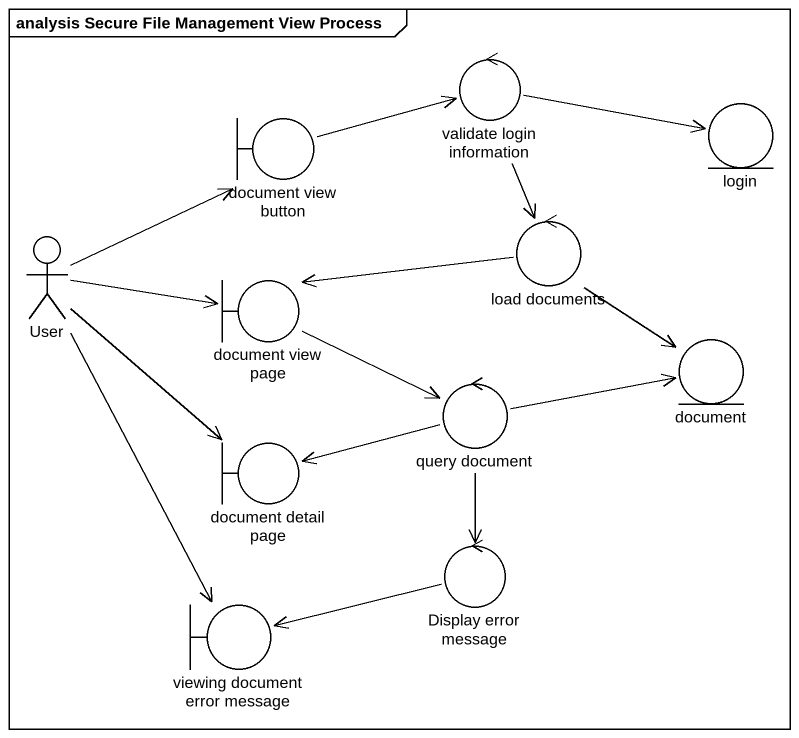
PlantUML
@startuml
mainframe analysis Secure File Management View Process
control "validate login information" as validate_login_information
boundary "document view button" as document_view_button
entity login
control "load documents" as load_documents
actor User
boundary "document view page" as document_view_page
entity document
control "query document" as query_document
boundary "document detail page" as document_detail_page
control "Display error message" as Display_error_message
boundary "viewing document error message" as viewing_document_error
validate_login_information -right-> login
validate_login_information --> load_documents
document_view_button -right-> validate_login_information
load_documents -left-> document_view_page
load_documents --> document
User -right-> document_view_button
User -right-> document_view_page
User --> document_detail_page
User --> viewing_document_error
document_view_page -right-> query_document
query_document -right-> document
query_document -left-> document_detail_page
query_document --> Display_error_message
Display_error_message -left-> viewing_document_error
@enduml
